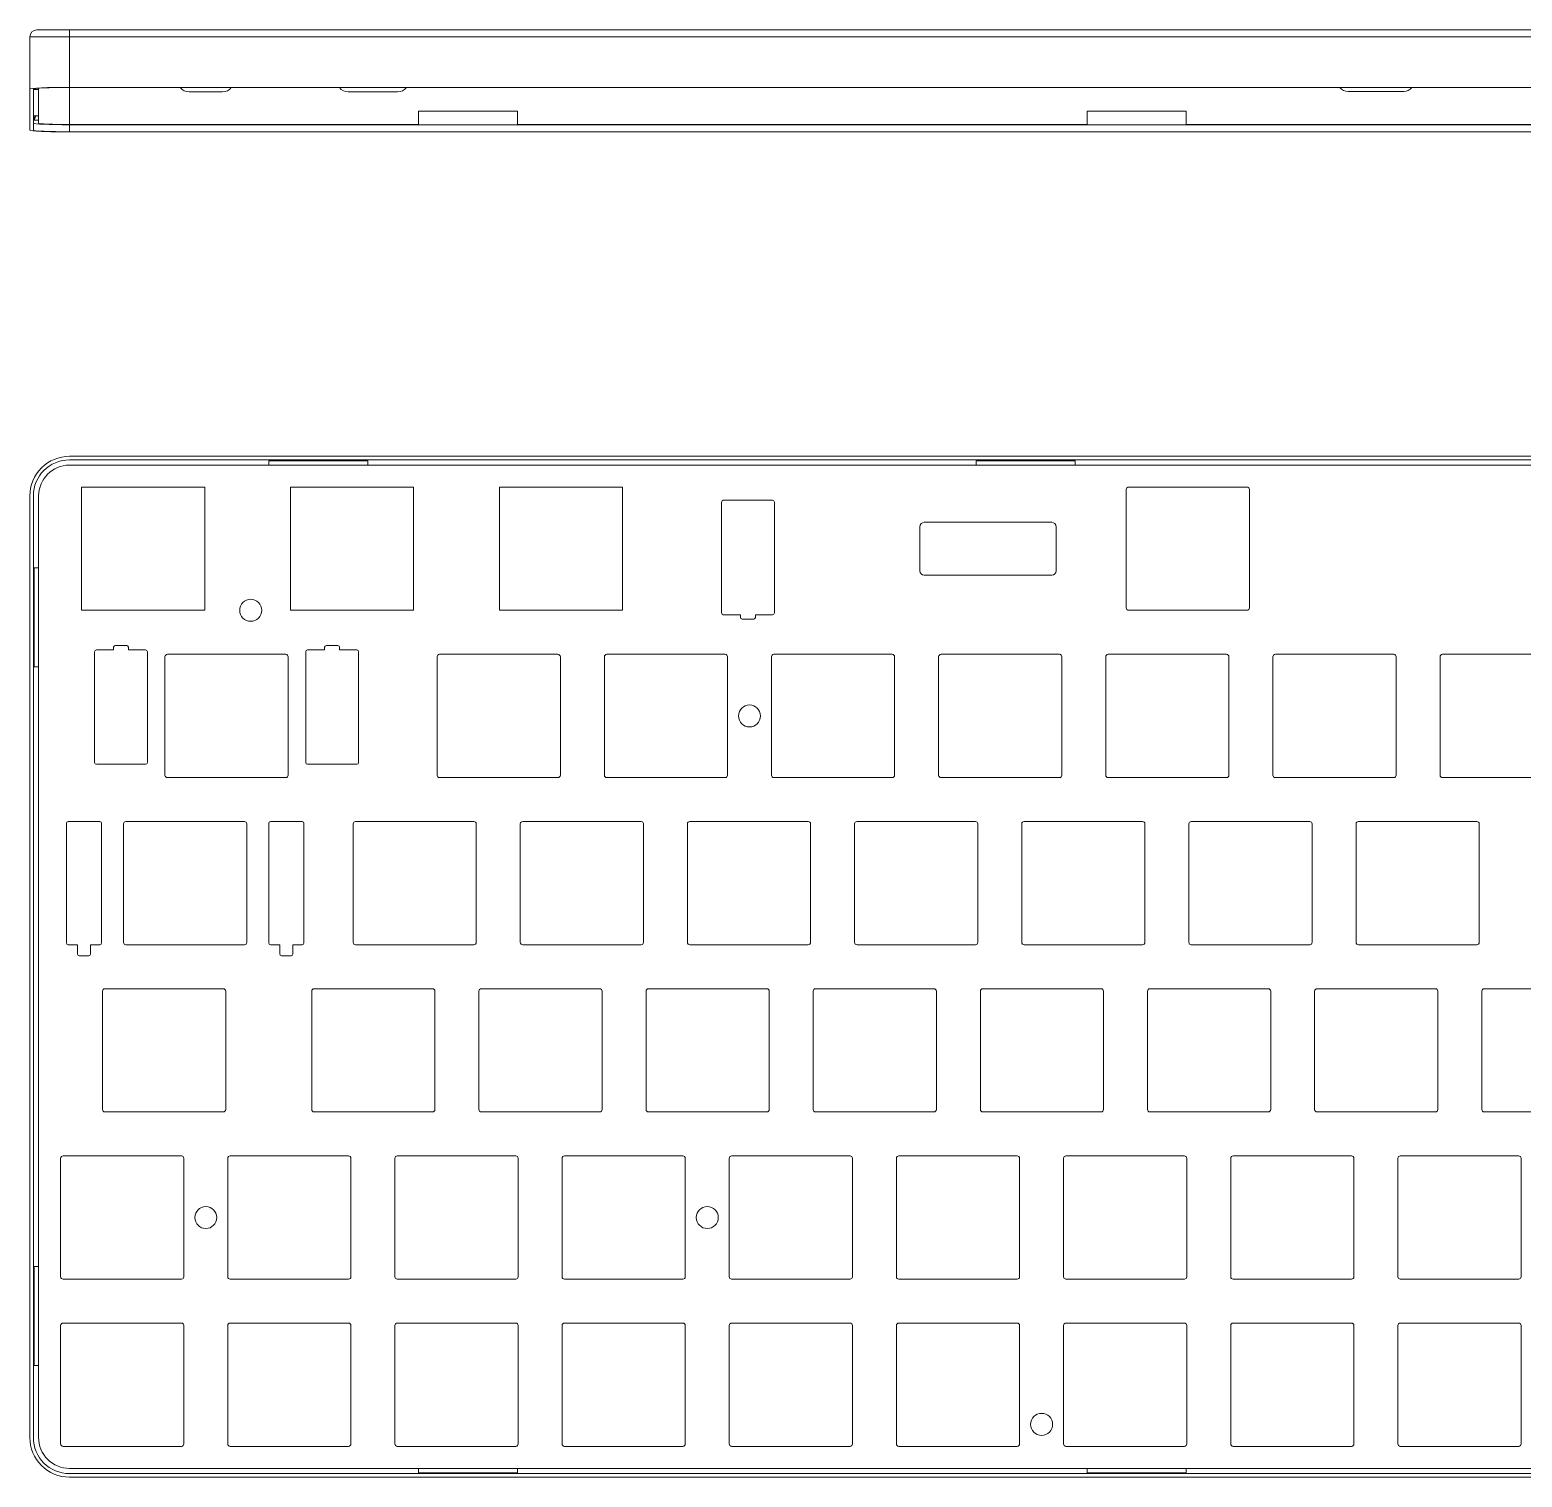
# Model space of a CAD drawing. Header units: millimetres. Extents: x 4517 to 4922, y 757 to 1111.
# Drawn here: x 4555.7 to 4725.3, y 757.3 to 921.8 of the extents above; entities that cross this region are included whole.
import ezdxf

# ---------------------------------------------------------------- set-up
doc = ezdxf.new("R2010")
doc.units = ezdxf.units.MM
doc.header["$LTSCALE"] = 30.734
doc.layers.add('1', color=7, linetype='CONTINUOUS', true_color=0xffffff)

msp = doc.modelspace()

# ---------------------------------------------------------------- linework, layer by layer
at = {"layer": '1', "color": 7, "linetype": 'Continuous', "lineweight": 18}
for p, q in [((4560.172, 921.759), (4556.472, 921.759)), ((4560.172, 921.759), (4857.172, 921.759)), ((4555.672, 915.027), (4555.672, 920.959)), ((4555.672, 915.027), (4555.672, 910.356)), ((4556.072, 910.356), (4556.072, 915.027)), ((4556.072, 915.027), (4556.072, 915.027)), ((4556.203, 915.072), (4556.172, 914.98)), ((4556.172, 915.067), (4556.172, 914.98)), ((4556.172, 914.98), (4556.672, 914.98)), ((4556.672, 915.121), (4556.672, 914.98)), ((4556.672, 912.005), (4556.672, 914.98)), ((4857.173, 915.224), (4560.171, 915.224)), ((4857.173, 915.206), (4560.171, 915.206)), ((4573.772, 914.709), (4577.572, 914.709)), ((4591.872, 914.709), (4597.472, 914.709)), ((4705.502, 914.749), (4711.842, 914.749)), ((4556.672, 912.005), (4556.172, 912.005)), ((4556.172, 912.005), (4556.172, 911.513)), ((4556.335, 912.005), (4556.172, 911.513)), ((4556.172, 911.513), (4556.672, 911.513)), ((4556.672, 912.005), (4556.672, 911.513)), ((4556.672, 911.156), (4556.672, 911.513)), ((4599.844, 911.004), (4560.171, 911.004)), ((4560.171, 910.977), (4857.172, 910.977)), ((4599.844, 912.504), (4611.1, 912.504)), ((4599.844, 912.504), (4599.844, 911.004)), ((4599.844, 911.004), (4599.844, 910.982)), ((4599.844, 910.982), (4611.1, 910.982)), ((4611.1, 912.504), (4611.1, 911.004)), ((4675.844, 911.004), (4611.1, 911.004)), ((4611.1, 910.982), (4611.1, 911.004)), ((4675.844, 912.504), (4687.1, 912.504)), ((4675.844, 912.504), (4675.844, 911.004)), ((4675.844, 911.004), (4675.844, 910.982)), ((4675.844, 910.982), (4687.1, 910.982)), ((4687.1, 912.504), (4687.1, 911.004)), ((4747.244, 911.004), (4687.1, 911.004)), ((4687.1, 910.982), (4687.1, 911.004)), ((4560.171, 910.177), (4857.173, 910.177)), ((4560.171, 910.159), (4857.172, 910.159)), ((4857.173, 873.298), (4560.171, 873.298)), ((4857.173, 872.898), (4560.171, 872.898)), ((4560.171, 872.298), (4582.844, 872.298)), ((4582.844, 872.298), (4582.844, 872.798)), ((4594.1, 872.798), (4582.844, 872.798)), ((4594.1, 872.298), (4582.844, 872.298)), ((4594.1, 872.298), (4594.1, 872.798)), ((4594.1, 872.298), (4663.244, 872.298)), ((4663.244, 872.298), (4663.244, 872.798)), ((4674.5, 872.798), (4663.244, 872.798)), ((4674.5, 872.298), (4663.244, 872.298)), ((4674.5, 872.298), (4674.5, 872.798)), ((4674.5, 872.298), (4743.244, 872.298)), ((4555.672, 868.797), (4555.672, 761.798)), ((4556.072, 761.798), (4556.072, 868.797)), ((4556.672, 860.626), (4556.672, 868.797)), ((4575.547, 869.798), (4561.547, 869.798)), ((4561.547, 869.798), (4561.547, 855.798)), ((4575.547, 855.798), (4575.547, 869.798)), ((4585.297, 869.798), (4585.297, 855.798)), ((4599.297, 869.798), (4585.297, 869.798)), ((4599.297, 855.798), (4599.297, 869.798)), ((4623.047, 869.798), (4609.047, 869.798)), ((4609.047, 869.798), (4609.047, 855.798)), ((4623.047, 855.798), (4623.047, 869.798)), ((4680.297, 869.528), (4680.297, 856.068)), ((4694.027, 869.798), (4680.567, 869.798)), ((4694.297, 856.068), (4694.297, 869.528)), ((4634.297, 868.098), (4634.297, 855.498)), ((4640.097, 868.298), (4634.497, 868.298)), ((4640.297, 855.498), (4640.297, 868.098)), ((4656.822, 865.298), (4656.822, 860.298)), ((4671.822, 865.798), (4657.322, 865.798)), ((4672.322, 860.298), (4672.322, 865.298)), ((4556.672, 860.626), (4556.172, 860.626)), ((4556.172, 860.626), (4556.172, 849.37)), ((4556.672, 849.37), (4556.672, 860.626)), ((4657.322, 859.798), (4671.822, 859.798)), ((4561.547, 855.798), (4575.547, 855.798)), ((4585.297, 855.798), (4599.297, 855.798)), ((4609.047, 855.798), (4623.047, 855.798)), ((4634.497, 855.298), (4636.447, 855.298)), ((4636.447, 855.298), (4636.447, 854.998)), ((4638.147, 855.298), (4640.097, 855.298)), ((4638.147, 854.998), (4638.147, 855.298)), ((4680.567, 855.798), (4694.027, 855.798)), ((4636.647, 854.798), (4637.947, 854.798)), ((4565.182, 851.598), (4565.182, 851.298)), ((4566.682, 851.798), (4565.382, 851.798)), ((4566.882, 851.298), (4566.882, 851.598)), ((4589.182, 851.598), (4589.182, 851.298)), ((4590.682, 851.798), (4589.382, 851.798)), ((4590.882, 851.298), (4590.882, 851.598)), ((4563.032, 851.098), (4563.032, 838.498)), ((4565.182, 851.298), (4563.232, 851.298)), ((4568.832, 851.298), (4566.882, 851.298)), ((4569.032, 838.498), (4569.032, 851.098)), ((4571.032, 850.528), (4571.032, 837.068)), ((4584.762, 850.798), (4571.302, 850.798)), ((4585.032, 837.068), (4585.032, 850.528)), ((4587.032, 851.098), (4587.032, 838.498)), ((4589.182, 851.298), (4587.232, 851.298)), ((4592.832, 851.298), (4590.882, 851.298)), ((4593.032, 838.498), (4593.032, 851.098)), ((4601.972, 850.528), (4601.972, 837.068)), ((4615.702, 850.798), (4602.242, 850.798)), ((4615.972, 837.068), (4615.972, 850.528)), ((4620.972, 850.528), (4620.972, 837.068)), ((4634.702, 850.798), (4621.242, 850.798)), ((4634.972, 837.068), (4634.972, 850.528)), ((4639.972, 850.528), (4639.972, 837.068)), ((4653.702, 850.798), (4640.242, 850.798)), ((4653.972, 837.068), (4653.972, 850.528)), ((4658.972, 850.528), (4658.972, 837.068)), ((4672.702, 850.798), (4659.242, 850.798)), ((4672.972, 837.068), (4672.972, 850.528)), ((4677.972, 850.528), (4677.972, 837.068)), ((4691.702, 850.798), (4678.242, 850.798)), ((4691.972, 837.068), (4691.972, 850.528)), ((4696.972, 850.528), (4696.972, 837.068)), ((4710.702, 850.798), (4697.242, 850.798)), ((4710.972, 837.068), (4710.972, 850.528)), ((4715.972, 850.528), (4715.972, 837.068)), ((4729.702, 850.798), (4716.242, 850.798)), ((4556.172, 849.37), (4556.672, 849.37)), ((4556.672, 781.226), (4556.672, 849.37)), ((4563.232, 838.298), (4568.832, 838.298)), ((4587.232, 838.298), (4592.832, 838.298)), ((4571.302, 836.798), (4584.762, 836.798)), ((4602.242, 836.798), (4615.702, 836.798)), ((4621.242, 836.798), (4634.702, 836.798)), ((4640.242, 836.798), (4653.702, 836.798)), ((4659.242, 836.798), (4672.702, 836.798)), ((4678.242, 836.798), (4691.702, 836.798)), ((4697.242, 836.798), (4710.702, 836.798)), ((4716.242, 836.798), (4729.702, 836.798)), ((4559.822, 831.598), (4559.822, 817.998)), ((4563.622, 831.798), (4560.022, 831.798)), ((4563.822, 817.998), (4563.822, 831.598)), ((4566.322, 831.528), (4566.322, 818.068)), ((4580.052, 831.798), (4566.592, 831.798)), ((4580.322, 818.068), (4580.322, 831.528)), ((4582.822, 831.598), (4582.822, 817.998)), ((4586.622, 831.798), (4583.022, 831.798)), ((4586.822, 817.998), (4586.822, 831.598)), ((4592.422, 831.528), (4592.422, 818.068)), ((4606.152, 831.798), (4592.692, 831.798)), ((4606.422, 818.068), (4606.422, 831.528)), ((4611.422, 831.528), (4611.422, 818.068)), ((4625.152, 831.798), (4611.692, 831.798)), ((4625.422, 818.068), (4625.422, 831.528)), ((4630.422, 831.528), (4630.422, 818.068)), ((4644.152, 831.798), (4630.692, 831.798)), ((4644.422, 818.068), (4644.422, 831.528)), ((4649.422, 831.528), (4649.422, 818.068)), ((4663.152, 831.798), (4649.692, 831.798)), ((4663.422, 818.068), (4663.422, 831.528)), ((4668.422, 831.528), (4668.422, 818.068)), ((4682.152, 831.798), (4668.692, 831.798)), ((4682.422, 818.068), (4682.422, 831.528)), ((4687.422, 831.528), (4687.422, 818.068)), ((4701.152, 831.798), (4687.692, 831.798)), ((4701.422, 818.068), (4701.422, 831.528)), ((4706.422, 831.528), (4706.422, 818.068)), ((4720.152, 831.798), (4706.692, 831.798)), ((4720.422, 818.068), (4720.422, 831.528)), ((4560.022, 817.798), (4561.072, 817.798)), ((4561.072, 817.798), (4561.072, 816.748)), ((4562.572, 817.798), (4563.622, 817.798)), ((4562.572, 816.748), (4562.572, 817.798)), ((4566.592, 817.798), (4580.052, 817.798)), ((4583.022, 817.798), (4584.072, 817.798)), ((4584.072, 817.798), (4584.072, 816.748)), ((4585.572, 817.798), (4586.622, 817.798)), ((4585.572, 816.748), (4585.572, 817.798)), ((4592.692, 817.798), (4606.152, 817.798)), ((4611.692, 817.798), (4625.152, 817.798)), ((4630.692, 817.798), (4644.152, 817.798)), ((4649.692, 817.798), (4663.152, 817.798)), ((4668.692, 817.798), (4682.152, 817.798)), ((4687.692, 817.798), (4701.152, 817.798)), ((4706.692, 817.798), (4720.152, 817.798)), ((4561.272, 816.548), (4562.372, 816.548)), ((4584.272, 816.548), (4585.372, 816.548)), ((4563.932, 799.068), (4563.932, 812.528)), ((4564.202, 812.798), (4577.662, 812.798)), ((4577.932, 812.528), (4577.932, 799.068)), ((4587.712, 799.068), (4587.712, 812.528)), ((4587.982, 812.798), (4601.442, 812.798)), ((4601.712, 812.528), (4601.712, 799.068)), ((4606.712, 799.068), (4606.712, 812.528)), ((4606.982, 812.798), (4620.442, 812.798)), ((4620.712, 812.528), (4620.712, 799.068)), ((4625.712, 799.068), (4625.712, 812.528)), ((4625.982, 812.798), (4639.442, 812.798)), ((4639.712, 812.528), (4639.712, 799.068)), ((4644.712, 799.068), (4644.712, 812.528)), ((4644.982, 812.798), (4658.442, 812.798)), ((4658.712, 812.528), (4658.712, 799.068)), ((4663.712, 799.068), (4663.712, 812.528)), ((4663.982, 812.798), (4677.442, 812.798)), ((4677.712, 812.528), (4677.712, 799.068)), ((4682.712, 799.068), (4682.712, 812.528)), ((4682.982, 812.798), (4696.442, 812.798)), ((4696.712, 812.528), (4696.712, 799.068)), ((4701.712, 799.068), (4701.712, 812.528)), ((4701.982, 812.798), (4715.442, 812.798)), ((4715.712, 812.528), (4715.712, 799.068)), ((4720.712, 799.068), (4720.712, 812.528)), ((4720.982, 812.798), (4734.442, 812.798)), ((4577.662, 798.798), (4564.202, 798.798)), ((4601.442, 798.798), (4587.982, 798.798)), ((4620.442, 798.798), (4606.982, 798.798)), ((4639.442, 798.798), (4625.982, 798.798)), ((4658.442, 798.798), (4644.982, 798.798)), ((4677.442, 798.798), (4663.982, 798.798)), ((4696.442, 798.798), (4682.982, 798.798)), ((4715.442, 798.798), (4701.982, 798.798)), ((4734.442, 798.798), (4720.982, 798.798)), ((4559.172, 780.068), (4559.172, 793.528)), ((4559.442, 793.798), (4572.902, 793.798)), ((4573.172, 793.528), (4573.172, 780.068)), ((4578.172, 780.068), (4578.172, 793.528)), ((4578.442, 793.798), (4591.902, 793.798)), ((4592.172, 793.528), (4592.172, 780.068)), ((4597.172, 780.068), (4597.172, 793.528)), ((4597.442, 793.798), (4610.902, 793.798)), ((4611.172, 793.528), (4611.172, 780.068)), ((4616.172, 780.068), (4616.172, 793.528)), ((4616.442, 793.798), (4629.902, 793.798)), ((4630.172, 793.528), (4630.172, 780.068)), ((4635.172, 780.068), (4635.172, 793.528)), ((4635.442, 793.798), (4648.902, 793.798)), ((4649.172, 793.528), (4649.172, 780.068)), ((4654.172, 780.068), (4654.172, 793.528)), ((4654.442, 793.798), (4667.902, 793.798)), ((4668.172, 793.528), (4668.172, 780.068)), ((4673.172, 780.068), (4673.172, 793.528)), ((4673.442, 793.798), (4686.902, 793.798)), ((4687.172, 793.528), (4687.172, 780.068)), ((4692.172, 780.068), (4692.172, 793.528)), ((4692.442, 793.798), (4705.902, 793.798)), ((4706.172, 793.528), (4706.172, 780.068)), ((4711.172, 780.068), (4711.172, 793.528)), ((4711.442, 793.798), (4724.902, 793.798)), ((4725.172, 793.528), (4725.172, 780.068)), ((4556.672, 781.226), (4556.172, 781.226)), ((4556.172, 781.226), (4556.172, 769.97)), ((4556.672, 769.97), (4556.672, 781.226)), ((4572.902, 779.798), (4559.442, 779.798)), ((4591.902, 779.798), (4578.442, 779.798)), ((4610.902, 779.798), (4597.442, 779.798)), ((4629.902, 779.798), (4616.442, 779.798)), ((4648.902, 779.798), (4635.442, 779.798)), ((4667.902, 779.798), (4654.442, 779.798)), ((4686.902, 779.798), (4673.442, 779.798)), ((4705.902, 779.798), (4692.442, 779.798)), ((4724.902, 779.798), (4711.442, 779.798)), ((4559.172, 761.068), (4559.172, 774.528)), ((4559.442, 774.798), (4572.902, 774.798)), ((4573.172, 774.528), (4573.172, 761.068)), ((4578.172, 761.068), (4578.172, 774.528)), ((4578.442, 774.798), (4591.902, 774.798)), ((4592.172, 774.528), (4592.172, 761.068)), ((4597.172, 761.068), (4597.172, 774.528)), ((4597.442, 774.798), (4610.902, 774.798)), ((4611.172, 774.528), (4611.172, 761.068)), ((4616.172, 761.068), (4616.172, 774.528)), ((4616.442, 774.798), (4629.902, 774.798)), ((4630.172, 774.528), (4630.172, 761.068)), ((4635.172, 761.068), (4635.172, 774.528)), ((4635.442, 774.798), (4648.902, 774.798)), ((4649.172, 774.528), (4649.172, 761.068)), ((4654.172, 761.068), (4654.172, 774.528)), ((4654.442, 774.798), (4667.902, 774.798)), ((4668.172, 774.528), (4668.172, 761.068)), ((4673.172, 761.068), (4673.172, 774.528)), ((4673.442, 774.798), (4686.902, 774.798)), ((4687.172, 774.528), (4687.172, 761.068)), ((4692.172, 761.068), (4692.172, 774.528)), ((4692.442, 774.798), (4705.902, 774.798)), ((4706.172, 774.528), (4706.172, 761.068)), ((4711.172, 761.068), (4711.172, 774.528)), ((4711.442, 774.798), (4724.902, 774.798)), ((4725.172, 774.528), (4725.172, 761.068)), ((4556.172, 769.97), (4556.672, 769.97)), ((4556.672, 761.798), (4556.672, 769.97)), ((4572.902, 760.798), (4559.442, 760.798)), ((4591.902, 760.798), (4578.442, 760.798)), ((4610.902, 760.798), (4597.442, 760.798)), ((4629.902, 760.798), (4616.442, 760.798)), ((4648.902, 760.798), (4635.442, 760.798)), ((4667.902, 760.798), (4654.442, 760.798)), ((4686.902, 760.798), (4673.442, 760.798)), ((4705.902, 760.798), (4692.442, 760.798)), ((4724.902, 760.798), (4711.442, 760.798)), ((4599.844, 758.298), (4560.171, 758.298)), ((4599.844, 758.298), (4611.1, 758.298)), ((4599.844, 758.298), (4599.844, 757.798)), ((4675.844, 758.298), (4611.1, 758.298)), ((4611.1, 757.798), (4611.1, 758.298)), ((4675.844, 758.298), (4687.1, 758.298)), ((4675.844, 758.298), (4675.844, 757.798)), ((4747.244, 758.298), (4687.1, 758.298)), ((4687.1, 757.798), (4687.1, 758.298)), ((4560.171, 757.698), (4857.173, 757.698)), ((4560.171, 757.298), (4857.172, 757.298)), ((4599.844, 757.798), (4611.1, 757.798)), ((4675.844, 757.798), (4687.1, 757.798))]:
    msp.add_line(p, q, dxfattribs=at)
at = {"layer": '1', "color": 7, "linetype": 'Continuous', "lineweight": 13}
for p, q in [((4560.172, 921.759), (4560.172, 920.959)), ((4560.172, 920.959), (4555.672, 920.959)), ((4560.171, 915.224), (4560.172, 920.959)), ((4857.172, 920.959), (4560.172, 920.959)), ((4560.172, 915.206), (4560.171, 911.004)), ((4560.171, 910.977), (4560.171, 910.177))]:
    msp.add_line(p, q, dxfattribs=at)
at = {"layer": '1', "color": 7, "linetype": 'Continuous', "lineweight": 18, "extrusion": (0, 0, -1)}
msp.add_arc((-4556.472, 920.959), 0.8, 0, 90, dxfattribs=at)
at = {"layer": '1', "color": 7, "linetype": 'Continuous', "lineweight": 18}
for centre, radius, start, end in [((4573.772, 915.959), 1.25, 217.04626, 270.00003), ((4577.572, 915.959), 1.25, 270, 322.95377), ((4591.872, 915.959), 1.25, 217.04626, 270.00003), ((4597.472, 915.959), 1.25, 270, 322.95377), ((4705.502, 915.899), 1.15, 217.06313, 270), ((4711.842, 915.899), 1.15, 270, 322.93687), ((4560.172, 868.798), 4.5, 90.00881, 180.0103), ((4560.172, 868.798), 4.1, 90.01109, 180.01108), ((4560.172, 868.798), 3.5, 90.00774, 180.00656), ((4680.567, 869.528), 0.27, 90, 180), ((4694.027, 869.528), 0.27, 0, 90), ((4634.497, 868.098), 0.2, 90, 180), ((4640.097, 868.098), 0.2, 0, 90), ((4657.322, 865.298), 0.5, 90, 180), ((4671.822, 865.298), 0.5, 0, 90), ((4657.322, 860.298), 0.5, 180, 270), ((4671.822, 860.298), 0.5, 270, 0), ((4580.777, 855.798), 1.25, 0, 180), ((4580.777, 855.798), 1.25, 180, 0), ((4634.497, 855.498), 0.2, 180, 270), ((4636.647, 854.998), 0.2, 180, 270), ((4637.947, 854.998), 0.2, 270, 0), ((4640.097, 855.498), 0.2, 270, 0), ((4680.567, 856.068), 0.27, 180, 270), ((4694.027, 856.068), 0.27, 270, 0), ((4565.382, 851.598), 0.2, 90, 180), ((4566.682, 851.598), 0.2, 0, 90), ((4589.382, 851.598), 0.2, 90, 180), ((4590.682, 851.598), 0.2, 0, 90), ((4563.232, 851.098), 0.2, 90, 180), ((4568.832, 851.098), 0.2, 0, 90), ((4571.302, 850.528), 0.27, 90, 180), ((4584.762, 850.528), 0.27, 0, 90), ((4587.232, 851.098), 0.2, 90, 180), ((4592.832, 851.098), 0.2, 0, 90), ((4602.242, 850.528), 0.27, 90, 180), ((4615.702, 850.528), 0.27, 360, 90), ((4621.242, 850.528), 0.27, 90, 180), ((4634.702, 850.528), 0.27, 0, 90), ((4640.242, 850.528), 0.27, 90, 180), ((4653.702, 850.528), 0.27, 0, 90), ((4659.242, 850.528), 0.27, 90, 180), ((4672.702, 850.528), 0.27, 0, 90), ((4678.242, 850.528), 0.27, 90, 180), ((4691.702, 850.528), 0.27, 0, 90), ((4697.242, 850.528), 0.27, 90, 180), ((4710.702, 850.528), 0.27, 0, 90), ((4716.242, 850.528), 0.27, 90, 180), ((4637.472, 843.798), 1.25, 0, 180), ((4637.472, 843.798), 1.25, 180, 0), ((4563.232, 838.498), 0.2, 180, 270), ((4568.832, 838.498), 0.2, 270, 0), ((4587.232, 838.498), 0.2, 180, 270), ((4592.832, 838.498), 0.2, 270, 0), ((4571.302, 837.068), 0.27, 180, 270), ((4584.762, 837.068), 0.27, 270, 0), ((4602.242, 837.068), 0.27, 180, 270), ((4615.702, 837.068), 0.27, 270, 0), ((4621.242, 837.068), 0.27, 180, 270), ((4634.702, 837.068), 0.27, 270, 0), ((4640.242, 837.068), 0.27, 180, 270), ((4653.702, 837.068), 0.27, 270, 0), ((4659.242, 837.068), 0.27, 180, 270), ((4672.702, 837.068), 0.27, 270, 0), ((4678.242, 837.068), 0.27, 180, 270), ((4691.702, 837.068), 0.27, 270, 0), ((4697.242, 837.068), 0.27, 180, 270), ((4710.702, 837.068), 0.27, 270, 0), ((4716.242, 837.068), 0.27, 180, 270), ((4560.022, 831.598), 0.2, 90, 180), ((4563.622, 831.598), 0.2, 0, 90), ((4566.592, 831.528), 0.27, 90, 180), ((4580.052, 831.528), 0.27, 0, 90), ((4583.022, 831.598), 0.2, 90, 180), ((4586.622, 831.598), 0.2, 0, 90), ((4592.692, 831.528), 0.27, 90, 180), ((4606.152, 831.528), 0.27, 0, 90), ((4611.692, 831.528), 0.27, 90, 180), ((4625.152, 831.528), 0.27, 0, 90), ((4630.692, 831.528), 0.27, 90, 180), ((4644.152, 831.528), 0.27, 0, 90), ((4649.692, 831.528), 0.27, 90, 180), ((4663.152, 831.528), 0.27, 0, 90), ((4668.692, 831.528), 0.27, 90, 180), ((4682.152, 831.528), 0.27, 0, 90), ((4687.692, 831.528), 0.27, 90, 180), ((4701.152, 831.528), 0.27, 0, 90), ((4706.692, 831.528), 0.27, 90, 180), ((4720.152, 831.528), 0.27, 0, 90), ((4560.022, 817.998), 0.2, 180, 270), ((4563.622, 817.998), 0.2, 270, 0), ((4566.592, 818.068), 0.27, 180, 270), ((4580.052, 818.068), 0.27, 270, 0), ((4583.022, 817.998), 0.2, 180, 270), ((4586.622, 817.998), 0.2, 270, 0), ((4592.692, 818.068), 0.27, 180, 270), ((4606.152, 818.068), 0.27, 270, 0), ((4611.692, 818.068), 0.27, 180, 270), ((4625.152, 818.068), 0.27, 270, 0), ((4630.692, 818.068), 0.27, 180, 270), ((4644.152, 818.068), 0.27, 270, 0), ((4649.692, 818.068), 0.27, 180, 270), ((4663.152, 818.068), 0.27, 270, 0), ((4668.692, 818.068), 0.27, 180, 270), ((4682.152, 818.068), 0.27, 270, 0), ((4687.692, 818.068), 0.27, 180, 270), ((4701.152, 818.068), 0.27, 270, 0), ((4706.692, 818.068), 0.27, 180, 270), ((4720.152, 818.068), 0.27, 270, 0), ((4561.272, 816.748), 0.2, 180, 270), ((4562.372, 816.748), 0.2, 270, 0), ((4584.272, 816.748), 0.2, 180, 270), ((4585.372, 816.748), 0.2, 270, 0), ((4564.202, 812.528), 0.27, 90, 180), ((4577.662, 812.528), 0.27, 0, 90), ((4587.982, 812.528), 0.27, 90, 180), ((4601.442, 812.528), 0.27, 360, 90), ((4606.982, 812.528), 0.27, 90, 180), ((4620.442, 812.528), 0.27, 360, 90), ((4625.982, 812.528), 0.27, 90, 180), ((4639.442, 812.528), 0.27, 0, 90), ((4644.982, 812.528), 0.27, 90, 180), ((4658.442, 812.528), 0.27, 0, 90), ((4663.982, 812.528), 0.27, 90, 180), ((4677.442, 812.528), 0.27, 0, 90), ((4682.982, 812.528), 0.27, 90, 180), ((4696.442, 812.528), 0.27, 360, 90), ((4701.982, 812.528), 0.27, 90, 180), ((4715.442, 812.528), 0.27, 360, 90), ((4720.982, 812.528), 0.27, 90, 180), ((4564.202, 799.068), 0.27, 180, 270), ((4577.662, 799.068), 0.27, 270, 360), ((4587.982, 799.068), 0.27, 180, 270), ((4601.442, 799.068), 0.27, 270, 360), ((4606.982, 799.068), 0.27, 180, 270), ((4620.442, 799.068), 0.27, 270, 360), ((4625.982, 799.068), 0.27, 180, 270), ((4639.442, 799.068), 0.27, 270, 360), ((4644.982, 799.068), 0.27, 180, 270), ((4658.442, 799.068), 0.27, 270, 360), ((4663.982, 799.068), 0.27, 180, 270), ((4677.442, 799.068), 0.27, 270, 360), ((4682.982, 799.068), 0.27, 180, 270), ((4696.442, 799.068), 0.27, 270, 360), ((4701.982, 799.068), 0.27, 180, 270), ((4715.442, 799.068), 0.27, 270, 360), ((4720.982, 799.068), 0.27, 180, 270), ((4559.442, 793.528), 0.27, 90, 180), ((4572.902, 793.528), 0.27, 0, 90), ((4578.442, 793.528), 0.27, 90, 180), ((4591.902, 793.528), 0.27, 0, 90), ((4597.442, 793.528), 0.27, 90, 180), ((4610.902, 793.528), 0.27, 0, 90), ((4616.442, 793.528), 0.27, 90, 180), ((4629.902, 793.528), 0.27, 0, 90), ((4635.442, 793.528), 0.27, 90, 180), ((4648.902, 793.528), 0.27, 0, 90), ((4654.442, 793.528), 0.27, 90, 180), ((4667.902, 793.528), 0.27, 0, 90), ((4673.442, 793.528), 0.27, 90, 180), ((4686.902, 793.528), 0.27, 0, 90), ((4692.442, 793.528), 0.27, 90, 180), ((4705.902, 793.528), 0.27, 0, 90), ((4711.442, 793.528), 0.27, 90, 180), ((4724.902, 793.528), 0.27, 0, 90), ((4575.672, 786.798), 1.25, 0, 180), ((4632.672, 786.798), 1.25, 0, 180), ((4575.672, 786.798), 1.25, 180, 0), ((4632.672, 786.798), 1.25, 180, 0), ((4559.442, 780.068), 0.27, 180, 270), ((4572.902, 780.068), 0.27, 270, 360), ((4578.442, 780.068), 0.27, 180, 270), ((4591.902, 780.068), 0.27, 270, 360), ((4597.442, 780.068), 0.27, 180, 270), ((4610.902, 780.068), 0.27, 270, 360), ((4616.442, 780.068), 0.27, 180, 270), ((4629.902, 780.068), 0.27, 270, 360), ((4635.442, 780.068), 0.27, 180, 270), ((4648.902, 780.068), 0.27, 270, 360), ((4654.442, 780.068), 0.27, 180, 270), ((4667.902, 780.068), 0.27, 270, 360), ((4673.442, 780.068), 0.27, 180, 270), ((4686.902, 780.068), 0.27, 270, 360), ((4692.442, 780.068), 0.27, 180, 270), ((4705.902, 780.068), 0.27, 270, 360), ((4711.442, 780.068), 0.27, 180, 270), ((4724.902, 780.068), 0.27, 270, 360), ((4559.442, 774.528), 0.27, 90, 180), ((4572.902, 774.528), 0.27, 0, 90), ((4578.442, 774.528), 0.27, 90, 180), ((4591.902, 774.528), 0.27, 0, 90), ((4597.442, 774.528), 0.27, 90, 180), ((4610.902, 774.528), 0.27, 0, 90), ((4616.442, 774.528), 0.27, 90, 180), ((4629.902, 774.528), 0.27, 0, 90), ((4635.442, 774.528), 0.27, 90, 180), ((4648.902, 774.528), 0.27, 0, 90), ((4654.442, 774.528), 0.27, 90, 180), ((4667.902, 774.528), 0.27, 0, 90), ((4673.442, 774.528), 0.27, 90, 180), ((4686.902, 774.528), 0.27, 0, 90), ((4692.442, 774.528), 0.27, 90, 180), ((4705.902, 774.528), 0.27, 0, 90), ((4711.442, 774.528), 0.27, 90, 180), ((4724.902, 774.528), 0.27, 0, 90), ((4670.672, 763.298), 1.25, 0, 180), ((4560.172, 761.798), 4.5, 179.9897, 269.99119), ((4560.172, 761.798), 4.1, 179.98892, 269.98891), ((4560.172, 761.798), 3.5, 179.99222, 269.99349), ((4670.672, 763.298), 1.25, 180, 0), ((4559.442, 761.068), 0.27, 180, 270), ((4572.902, 761.068), 0.27, 270, 360), ((4578.442, 761.068), 0.27, 180, 270), ((4591.902, 761.068), 0.27, 270, 360), ((4597.442, 761.068), 0.27, 180, 270), ((4610.902, 761.068), 0.27, 270, 360), ((4616.442, 761.068), 0.27, 180, 270), ((4629.902, 761.068), 0.27, 270, 360), ((4635.442, 761.068), 0.27, 180, 270), ((4648.902, 761.068), 0.27, 270, 360), ((4654.442, 761.068), 0.27, 180, 270), ((4667.902, 761.068), 0.27, 270, 360), ((4673.442, 761.068), 0.27, 180, 270), ((4686.902, 761.068), 0.27, 270, 360), ((4692.442, 761.068), 0.27, 180, 270), ((4705.902, 761.068), 0.27, 270, 0), ((4711.442, 761.068), 0.27, 180, 270), ((4724.902, 761.068), 0.27, 270, 0)]:
    msp.add_arc(centre, radius, start, end, dxfattribs=at)
for centre, major_axis, start_param, end_param in [((4560.172, 915.027), (4.5, 0), 1.5709502, 3.1417724), ((4560.172, 915.027), (4.1, 0), 1.5709898, 3.141786), ((4560.172, 911.156), (4.1, 0), 3.1414462, 4.7122229), ((4560.172, 911.156), (3.5, 0), 3.1414569, 4.7122753), ((4560.172, 910.356), (4.5, 0), 3.1414129, 4.7122352), ((4560.172, 910.356), (4.1, 0), 3.1413992, 4.7121955)]:
    msp.add_ellipse(centre, major_axis=major_axis, ratio=0.0436609, start_param=start_param, end_param=end_param, dxfattribs=at)

doc.saveas('drawing.dxf')
